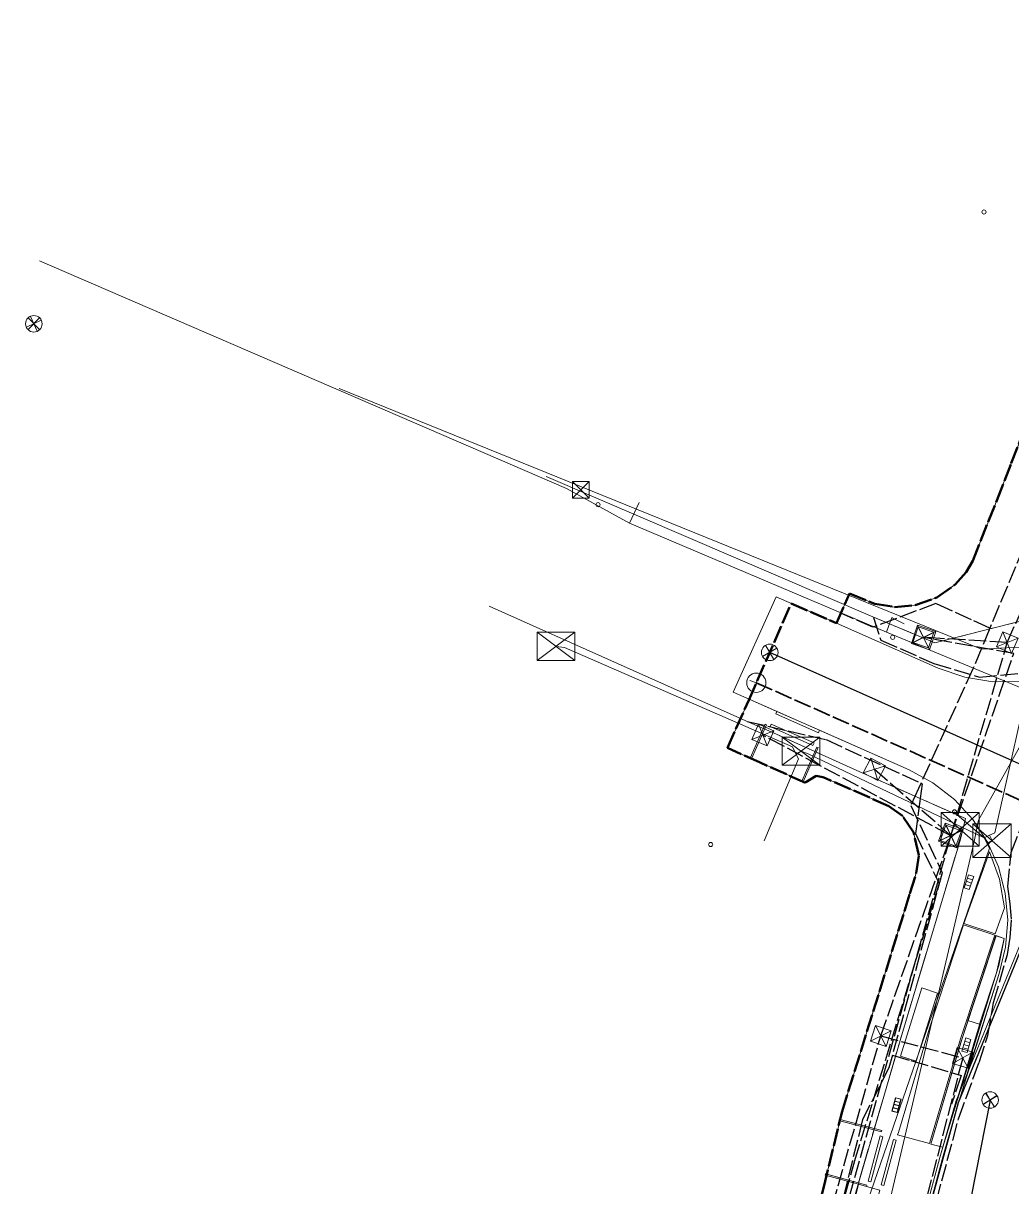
# Model space of a CAD drawing. Header units: metres. Extents: x 105014 to 106600, y 111320 to 118425.
# Drawn here: x 105636.7 to 105708.5, y 114065 to 114149.4 of the extents above; entities that cross this region are included whole.
import ezdxf

# ---------------------------------------------------------------- set-up
doc = ezdxf.new("R2010")
doc.units = ezdxf.units.M
doc.linetypes.add('DASHDOT', pattern=[3.556, 2.54, -0.508, 0, -0.508])
doc.linetypes.add('DASHED', pattern=[1.524, 1.27, -0.254])
for name, color, linetype, lineweight in [('00-BASE-LIMITE', 7, 'DASHED', 50), ('00-BASE-UE', 42, 'DASHED', 25), ('10-PAV-BOCACALLE', 9, 'CONTINUOUS', 13), ('10-PAV-CALZADA-MIXTA', 8, 'CONTINUOUS', 30), ('10-PAV-CICLORUTA', 76, 'CONTINUOUS', 18), ('10-PAV-SARDINEL', 252, 'CONTINUOUS', 13), ('20-EP-ZONA-DURA', 253, 'CONTINUOUS', 13), ('20-EP-ZONA-VERDE', 84, 'CONTINUOUS', 13), ('30-RED-ENEL-NODOS', 11, 'CONTINUOUS', 13), ('30-RED-ENEL-PROY', 1, 'DASHED', 25), ('30-RED-ETB-CAMARA', 151, 'CONTINUOUS', 13), ('30-RED-ETB-EXIST', 145, 'CONTINUOUS', 13), ('30-RED-MOVISTAR-CAMARA', 141, 'CONTINUOUS', 13), ('30-RED-MOVISTAR-PROY', 4, 'DASHED', 25), ('30-RED-VANTI-EXIST', 52, 'CONTINUOUS', 13), ('30-RED-VANTI-PROY', 2, 'DASHED', 25), ('30-RED-VANTI-RETIRO', 8, 'DASHDOT', 13), ('35-RH-ACUE-MENOR-EXIST', 151, 'CONTINUOUS', 13), ('35-RH-ACUE-MENOR-PROY', 5, 'DASHED', 25), ('35-RH-PLUV-COLECTOR', 96, 'CONTINUOUS', 30), ('35-RH-PLUV-NODOS', 94, 'CONTINUOUS', 13), ('35-RH-PLUV-RETIRO', 8, 'DASHDOT', 13), ('35-RH-SUDS-ZONAS', 92, 'CONTINUOUS', 20), ('36-RH-SAN-COLECTOR-PROY', 6, 'DASHED', 35), ('36-RH-SAN-POZOS', 216, 'CONTINUOUS', 13)]:
    doc.layers.add(name, color=color, linetype=linetype, lineweight=lineweight)

# ---------------------------------------------------------------- blocks, each defined once
blk = doc.blocks.new('CAM_ETB_T_14')
for p, q in [((-1.39, -1.22), (1.39, 1.22)), ((-1.39, 1.22), (1.39, -1.22))]:
    blk.add_line(p, q)
blk.add_lwpolyline([(-1.39, -1.22), (1.39, -1.22), (1.39, 1.22), (-1.39, 1.22)], close=True)
blk = doc.blocks.new('CAM_ETB_T_13A')
for p, q in [((-1.375, -1.025), (1.375, 1.025)), ((-1.375, 1.025), (1.375, -1.025))]:
    blk.add_line(p, q)
blk.add_lwpolyline([(-1.375, -1.025), (1.375, -1.025), (1.375, 1.025), (-1.375, 1.025)], close=True)
blk = doc.blocks.new('CAM_ETB_T_13')
for p, q in [((-1.375, -1.025), (1.375, 1.025)), ((-1.375, 1.025), (1.375, -1.025))]:
    blk.add_line(p, q)
blk.add_lwpolyline([(-1.375, -1.025), (1.375, -1.025), (1.375, 1.025), (-1.375, 1.025)], close=True)
blk = doc.blocks.new('POSTE')
blk.add_circle((0, 0), 0.15)
blk = doc.blocks.new('CAJA_ENEL')
for p, q in [((-0.6, -0.6), (0.6, 0.6)), ((-0.6, 0.6), (0.6, -0.6))]:
    blk.add_line(p, q)
blk.add_lwpolyline([(-0.6, -0.6), (0.6, -0.6), (0.6, 0.6), (-0.6, 0.6)], close=True)
blk = doc.blocks.new('CAM_MOV_CS_276')
for p, q in [((-0.7, -0.7), (0.7, 0.7)), ((-0.7, 0.7), (0.7, -0.7))]:
    blk.add_line(p, q)
blk.add_lwpolyline([(-0.7, -0.7), (0.7, -0.7), (0.7, 0.7), (-0.7, 0.7)], close=True)
blk = doc.blocks.new('POZO_SAN')
for p, q in [((-0.5, 0), (0.5, 0)), ((0, -0.5), (0, 0.5))]:
    blk.add_line(p, q)
blk.add_circle((0, 0), 0.7)
blk = doc.blocks.new('POZO_PLUV')
for p, q in [((-0.42, -0.42), (0.42, 0.42)), ((-0.42, 0.42), (0.42, -0.42))]:
    blk.add_line(p, q)
blk.add_circle((0, 0), 0.6)
blk = doc.blocks.new('SUMIDERO')
for p, q in [((-0.25, -0.2), (-0.25, 0.2)), ((0, -0.2), (0, 0.2)), ((0.25, -0.2), (0.25, 0.2))]:
    blk.add_line(p, q)
blk.add_lwpolyline([(-0.5, -0.2), (0.5, -0.2), (0.5, 0.2), (-0.5, 0.2)], close=True)

msp = doc.modelspace()

# ---------------------------------------------------------------- linework, layer by layer
at = {"layer": '00-BASE-LIMITE'}
msp.add_lwpolyline([(105694.2615, 114062.7199), (105694.8063, 114064.9613), (105696.1307, 114070.4113), (105701.0637, 114086.2525), (105701.5231, 114087.7253), (105701.7221, 114089.0295), (105701.3117, 114090.7149), (105700.5149, 114091.8937), (105699.5395, 114092.5997), (105694.9311, 114094.6153), (105694.7477, 114094.6955), (105694.2417, 114094.7951), (105693.5069, 114094.3443), (105693.4799, 114094.2885), (105690.1957, 114095.7523), (105687.8027, 114096.8191), (105689.3683, 114100.2969), (105692.4375, 114107.3181), (105695.7255, 114105.8679), (105696.6819, 114108.0365), (105698.5089, 114107.2815), (105699.9375, 114107.0487), (105701.4401, 114107.1903), (105703.0161, 114107.7391), (105704.3541, 114108.6877), (105705.1553, 114109.5907), (105705.6291, 114110.4115), (105707.3707, 114114.7905), (105708.4277, 114117.4835), (105709.5997, 114120.4779)], dxfattribs=at)
at = {"layer": '00-BASE-UE'}
msp.add_lwpolyline([(105694.2615, 114062.7199), (105694.8063, 114064.9613), (105696.1307, 114070.4113), (105701.0637, 114086.2525), (105701.5231, 114087.7253), (105701.7221, 114089.0295), (105701.3117, 114090.7149), (105700.5149, 114091.8937), (105699.5395, 114092.5997), (105694.9311, 114094.6153), (105694.7477, 114094.6955), (105694.2417, 114094.7951), (105693.5069, 114094.3443), (105693.4799, 114094.2885), (105690.1957, 114095.7523), (105687.8027, 114096.8191), (105689.3683, 114100.2969), (105692.4375, 114107.3181), (105695.7255, 114105.8679), (105696.6819, 114108.0365), (105698.5089, 114107.2815), (105699.9375, 114107.0487), (105701.4401, 114107.1903), (105703.0161, 114107.7391), (105704.3541, 114108.6877), (105705.1553, 114109.5907), (105705.6291, 114110.4115), (105707.3707, 114114.7905), (105708.4277, 114117.4835), (105709.5997, 114120.4779)], dxfattribs=at)
at = {"layer": '10-PAV-BOCACALLE'}
msp.add_lwpolyline([(105724.871, 114120.5646), (105704.5937, 114071.0725), (105707.5419, 114080.4327), (105708.0135, 114082.3456), (105708.1658, 114084.3099), (105707.9946, 114086.2727), (105707.5045, 114088.1809), (105706.7088, 114089.9833), (105705.6289, 114091.6312), (105704.2939, 114093.0801), (105702.7398, 114094.2911), (105701.0085, 114095.2315), (105689.3935, 114100.3543), (105688.2282, 114100.8679), (105688.2282, 114100.8679), (105691.3407, 114107.8023), (105695.7255, 114105.868), (105703.1041, 114102.6137), (105705.0528, 114101.9474), (105707.0867, 114101.6241), (105709.1459, 114101.6533)], dxfattribs=at)
at = {"layer": '10-PAV-CALZADA-MIXTA'}
msp.add_lwpolyline([(105701.9994, 114061.6087), (105704.5937, 114071.0725), (105724.871, 114120.5646)], dxfattribs=at)
at = {"layer": '10-PAV-CICLORUTA'}
for points in [[(105707.9263, 114085.2181), (105707.2567, 114083.3119), (105704.9811, 114084.0749), (105706.8447, 114089.2723), (105707.5672, 114087.2936), (105707.9263, 114085.2181)], [(105707.2241, 114083.2175), (105704.7418, 114075.6888), (105702.4879, 114068.0885), (105700.1733, 114068.7169), (105700.2257, 114068.9101), (105702.4747, 114076.4804), (105704.9483, 114083.9803), (105707.2241, 114083.2175)]]:
    msp.add_lwpolyline(points, close=True, dxfattribs=at)
at = {"layer": '10-PAV-SARDINEL'}
for points in [[(105702.5111, 114064.3738), (105702.8747, 114065.7289), (105703.2457, 114067.082), (105703.6238, 114068.433), (105704.0092, 114069.7821), (105704.4017, 114071.1285), (105704.4058, 114071.1409), (105704.4086, 114071.1483), (105724.6859, 114120.6404)], [(105724.871, 114120.5646), (105704.5937, 114071.0725), (105704.2014, 114069.7266), (105703.8162, 114068.3786), (105703.4384, 114067.0286), (105703.0677, 114065.6765), (105702.7043, 114064.3225)]]:
    msp.add_lwpolyline(points, dxfattribs=at)
at = {"layer": '20-EP-ZONA-DURA'}
for points in [[(105709.1459, 114101.6533), (105707.0867, 114101.6241), (105705.0528, 114101.9474), (105703.1041, 114102.6137), (105695.7255, 114105.8679), (105696.6819, 114108.0365), (105698.5089, 114107.2815), (105699.9375, 114107.0487), (105701.4401, 114107.1903), (105703.0161, 114107.7391), (105704.3541, 114108.6877), (105705.1553, 114109.5907), (105705.6291, 114110.4115), (105707.3707, 114114.7905), (105708.4277, 114117.4835), (105709.5997, 114120.4779)], [(105698.8797, 114064.7161), (105697.9147, 114064.9785), (105697.9407, 114065.0747), (105695.0262, 114065.8662), (105696.1307, 114070.4113), (105701.0637, 114086.2525), (105701.5231, 114087.7253), (105701.7221, 114089.0295), (105701.3117, 114090.7149), (105700.5149, 114091.8937), (105699.5395, 114092.5997), (105694.9311, 114094.6153), (105694.7477, 114094.6955), (105694.2417, 114094.7951), (105693.5069, 114094.3443), (105693.4799, 114094.2885), (105693.2973, 114094.3699), (105694.3869, 114096.8401), (105694.2953, 114096.8805), (105693.2059, 114094.4107), (105690.1957, 114095.7523), (105689.5523, 114096.0391), (105690.6355, 114098.4947), (105690.5439, 114098.5351), (105689.4612, 114096.0798), (105687.8027, 114096.8191), (105689.3683, 114100.2969), (105689.3934, 114100.3543), (105691.3943, 114099.4715), (105691.3135, 114099.2885), (105691.3135, 114099.2885), (105694.4243, 114097.9165), (105694.5051, 114098.0995), (105701.0085, 114095.2315), (105702.7398, 114094.2911), (105704.2939, 114093.0801), (105705.6289, 114091.6312), (105706.7088, 114089.9833), (105707.5045, 114088.1809), (105707.9946, 114086.2727), (105708.1658, 114084.3099), (105708.0135, 114082.3456), (105707.5419, 114080.4327), (105705.1789, 114073.0285), (105704.5663, 114071.5332), (105706.2432, 114077.1162), (105706.307, 114077.3155), (105706.3117, 114077.3149), (105707.1798, 114079.98), (105707.3523, 114080.4963), (105707.4958, 114080.9541), (105707.5095, 114080.9921), (105707.5167, 114081.0278), (105707.8823, 114082.8502), (105707.9105, 114082.9907), (105707.3115, 114083.1919), (105707.1147, 114082.5929), (105704.7442, 114075.3603), (105702.5845, 114068.0621), (105703.4529, 114067.8263), (105703.2457, 114067.082), (105702.8747, 114065.7289), (105702.5111, 114064.3738)], [(105694.2615, 114062.7199), (105694.8063, 114064.9613), (105695.0026, 114065.7691), (105697.3356, 114065.136), (105697.2867, 114064.9426)]]:
    msp.add_lwpolyline(points, dxfattribs=at)
for points in [[(105690.9907, 114098.5567), (105690.9099, 114098.3735), (105694.0209, 114097.0015), (105694.1015, 114097.1845), (105690.9907, 114098.5567)], [(105704.9811, 114084.0749), (105707.2567, 114083.3119), (105707.9263, 114085.2181), (105707.5672, 114087.2936), (105706.8447, 114089.2723), (105704.9811, 114084.0749)], [(105707.2241, 114083.2175), (105704.9483, 114083.9803), (105702.4747, 114076.4804), (105700.2257, 114068.9101), (105700.1733, 114068.7169), (105702.4879, 114068.0885), (105704.7418, 114075.6888), (105707.2241, 114083.2175)], [(105703.0721, 114079.0195), (105701.9385, 114079.4077), (105700.3835, 114074.4457), (105701.5281, 114074.0871), (105703.0721, 114079.0195)], [(105699.0153, 114069.0315), (105696.0017, 114069.8499), (105695.9755, 114069.7535), (105698.9891, 114068.9349), (105699.0153, 114069.0315)], [(105698.2123, 114065.3119), (105699.1035, 114068.5931), (105698.9105, 114068.6455), (105698.0193, 114065.3643), (105698.2123, 114065.3119)], [(105700.0685, 114068.3309), (105699.8755, 114068.3835), (105698.9845, 114065.1023), (105699.1775, 114065.0497), (105700.0685, 114068.3309)]]:
    msp.add_lwpolyline(points, close=True, dxfattribs=at)
at = {"layer": '20-EP-ZONA-VERDE'}
for points in [[(105694.5051, 114098.0995), (105694.4243, 114097.9165), (105691.3135, 114099.2885), (105691.3943, 114099.4715), (105694.5051, 114098.0995)], [(105690.6355, 114098.4947), (105689.5461, 114096.0249), (105689.4547, 114096.0651), (105690.5439, 114098.5351), (105690.6355, 114098.4947)], [(105694.1015, 114097.1845), (105694.0209, 114097.0015), (105690.9099, 114098.3735), (105690.9907, 114098.5567), (105694.1015, 114097.1845)], [(105694.3869, 114096.8401), (105693.2975, 114094.3703), (105693.2059, 114094.4107), (105694.2953, 114096.8805), (105694.3869, 114096.8401)], [(105707.8985, 114082.9913), (105707.3523, 114080.4963), (105703.4529, 114067.8263), (105702.5845, 114068.0621), (105704.8375, 114075.6597), (105707.3189, 114083.1857), (105707.8985, 114082.9913)], [(105703.0721, 114079.0195), (105701.5281, 114074.0871), (105700.3835, 114074.4457), (105701.9385, 114079.4077), (105703.0721, 114079.0195)], [(105699.0153, 114069.0315), (105698.9891, 114068.9349), (105695.9755, 114069.7535), (105696.0017, 114069.8499), (105699.0153, 114069.0315)], [(105699.1035, 114068.5931), (105698.2123, 114065.3119), (105698.0193, 114065.3643), (105698.9105, 114068.6455), (105699.1035, 114068.5931)], [(105700.0685, 114068.3309), (105699.1775, 114065.0497), (105698.9845, 114065.1023), (105699.8755, 114068.3835), (105700.0685, 114068.3309)], [(105697.9407, 114065.0747), (105697.9147, 114064.9785), (105697.3356, 114065.136), (105694.9009, 114065.7967), (105694.9271, 114065.8931), (105697.9407, 114065.0747)], [(105697.9147, 114064.9785), (105698.8797, 114064.7161), (105697.5647, 114059.5105), (105696.0143, 114059.9007), (105697.3356, 114065.136), (105697.9147, 114064.9785)]]:
    msp.add_lwpolyline(points, close=True, dxfattribs=at)
at = {"layer": '30-RED-ENEL-PROY'}
for points in [[(105708.1341, 114104.4711), (105719.2799, 114129.7473)], [(105708.1341, 114104.4711), (105702.0427, 114104.8461)], [(105704.0407, 114090.4467), (105708.1341, 114104.4711)], [(105704.0407, 114090.4467), (105690.3797, 114097.7539)], [(105704.0407, 114090.4467), (105698.4867, 114095.2575)], [(105698.9467, 114075.9073), (105704.0407, 114090.4467)], [(105691.2555, 114048.8969), (105698.9467, 114075.9073)], [(105698.9467, 114075.9073), (105704.8977, 114074.3171)], [(105704.8977, 114074.3171), (105699.0207, 114051.5581)]]:
    msp.add_lwpolyline(points, dxfattribs=at)
at = {"layer": '30-RED-ETB-EXIST'}
for points in [[(105659.604, 114122.91), (105706.275, 114103.988), (105710.426, 114104.206)], [(105675.357, 114104.192), (105675.977, 114104.107), (105692.543, 114096.888), (105692.78, 114096.402), (105693.154, 114096.584)], [(105707.035, 114090.095), (105706.853, 114090.484), (105707.23, 114090.66), (105710.168, 114103.667), (105710.426, 114104.206)], [(105690.468, 114090.075), (105692.963, 114096.027), (105692.78, 114096.402), (105693.154, 114096.584)], [(105693.154, 114096.584), (105693.677, 114096.392), (105704.795, 114091.087), (105704.712, 114090.914)], [(105704.304, 114092.179), (105704.331, 114092.099), (105706.453, 114090.296), (105706.652, 114089.902), (105707.035, 114090.095)], [(105704.712, 114090.914), (105704.795, 114091.087), (105706.453, 114090.296), (105706.853, 114090.484), (105707.035, 114090.095)], [(105694.806, 114054.622), (105694.99, 114055.19), (105706.84, 114089.531), (105706.652, 114089.902), (105707.035, 114090.095)]]:
    msp.add_lwpolyline(points, dxfattribs=at)
at = {"layer": '30-RED-MOVISTAR-PROY'}
for points in [[(105708.601, 114103.6801), (105702.0613, 114104.8333)], [(105704.0453, 114090.4703), (105708.601, 114103.6801)], [(105694.1611, 114055.3562), (105704.0453, 114090.4703)]]:
    msp.add_lwpolyline(points, dxfattribs=at)
at = {"layer": '30-RED-VANTI-EXIST'}
for points in [[(105808.7619, 114266.0568), (105808.1929, 114265.1793), (105801.8391, 114255.3127), (105796.2531, 114246.5773), (105786.7139, 114232.1499), (105779.0649, 114220.5343), (105770.7219, 114208.0213), (105764.3365, 114198.8907), (105756.9585, 114188.1721), (105751.2637, 114180.0267), (105742.1703, 114166.7267), (105733.1385, 114153.5233), (105727.0815, 114143.5359), (105725.3035, 114140.4653), (105720.4425, 114129.0469), (105716.3705, 114119.5965), (105712.6007, 114110.7433), (105710.7163, 114106.4297), (105702.8649, 114104.4589), (105698.3719, 114106.3333)], [(105674.6453, 114116.5223), (105698.3719, 114106.3333)], [(105689.1533, 114098.7915), (105670.4969, 114107.1107)], [(105689.2487, 114098.7493), (105689.1533, 114098.7915)], [(105701.8139, 114093.1496), (105697.2181, 114095.1833), (105691.3655, 114097.8137), (105689.2487, 114098.7493)], [(105691.0663, 114044.2848), (105693.5023, 114051.9723), (105696.3031, 114061.7375), (105700.4707, 114075.9963), (105704.7433, 114090.1995), (105705.1039, 114091.6937), (105701.8139, 114093.1496)]]:
    msp.add_lwpolyline(points, dxfattribs=at)
at = {"layer": '30-RED-VANTI-PROY'}
for points in [[(105698.4073, 114106.2853), (105698.9465, 114104.6383), (105702.8099, 114102.9517), (105706.1235, 114101.9519), (105711.5555, 114102.4985), (105713.9379, 114111.2551), (105718.7573, 114120.9269), (105721.3675, 114125.6207), (105727.4783, 114136.6147), (105733.8689, 114147.3133), (105743.6197, 114163.1341), (105748.4267, 114170.9155), (105758.1159, 114186.6819), (105769.9219, 114205.6555), (105772.5777, 114208.8629), (105779.2267, 114219.8285), (105788.8803, 114232.9359), (105795.1611, 114242.9745), (105796.9715, 114246.1567), (105804.1349, 114257.6573), (105806.8263, 114262.2823), (105809.0164, 114265.9078)], [(105701.8132, 114059.4934), (105704.5923, 114069.9019), (105706.0885, 114073.9757), (105706.7183, 114075.9315), (105707.1359, 114078.3387), (105708.1449, 114081.8263), (105708.3447, 114083.0579), (105708.4359, 114084.3967), (105708.3517, 114085.4983), (105708.1657, 114086.7687), (105708.4247, 114089.2365), (105711.2505, 114096.4293), (105716.5095, 114104.7227), (105718.1411, 114106.1917), (105718.6775, 114107.0527), (105719.4957, 114108.6489), (105720.9743, 114112.3009), (105725.7989, 114121.7371), (105731.0967, 114131.2137), (105736.1523, 114139.7871), (105737.0481, 114141.2373), (105738.9159, 114144.3275), (105743.8149, 114152.2333)], [(105689.2487, 114098.7493), (105694.9703, 114097.4227), (105701.9633, 114094.2167), (105701.8139, 114093.1496)], [(105701.8139, 114093.1496), (105701.4579, 114090.6075), (105703.1793, 114086.9735), (105697.0973, 114067.0161), (105692.2117, 114049.7289), (105691.0663, 114044.2848)]]:
    msp.add_lwpolyline(points, dxfattribs=at)
at = {"layer": '30-RED-VANTI-RETIRO'}
for points in [[(105808.7619, 114266.0568), (105808.1929, 114265.1793), (105801.8391, 114255.3127), (105796.2531, 114246.5773), (105786.7139, 114232.1499), (105779.0649, 114220.5343), (105770.7219, 114208.0213), (105764.3365, 114198.8907), (105756.9585, 114188.1721), (105751.2637, 114180.0267), (105742.1703, 114166.7267), (105733.1385, 114153.5233), (105727.0815, 114143.5359), (105725.3035, 114140.4653), (105720.4425, 114129.0469), (105716.3705, 114119.5965), (105712.6007, 114110.7433), (105710.7163, 114106.4297), (105702.8649, 114104.4589), (105698.3719, 114106.3333)], [(105689.2487, 114098.7493), (105689.1533, 114098.7915)], [(105701.8139, 114093.1496), (105697.2181, 114095.1833), (105691.3655, 114097.8137), (105689.2487, 114098.7493)], [(105691.0663, 114044.2848), (105693.5023, 114051.9723), (105696.3031, 114061.7375), (105700.4707, 114075.9963), (105704.7433, 114090.1995), (105705.1039, 114091.6937), (105701.8139, 114093.1496)]]:
    msp.add_lwpolyline(points, dxfattribs=at)
at = {"layer": '35-RH-ACUE-MENOR-EXIST'}
for points in [[(105637.83, 114132.18), (105676.12, 114115.66), (105680.69, 114113.14)], [(105680.69, 114113.14), (105681.4, 114114.65)], [(105680.69, 114113.14), (105699.37, 114105.22)], [(105699.53, 114105.71), (105699.76, 114106.28), (105699.7672, 114106.2761)], [(105699.7672, 114106.2761), (105700.12, 114106.09), (105700.64, 114105.83)], [(105699.37, 114105.22), (105699.53, 114105.71)], [(105699.37, 114105.22), (105711, 114100.4)], [(105711, 114100.4), (105706.04, 114091.57), (105705.72, 114090.03)], [(105705.72, 114090.03), (105689.68, 114021.68)]]:
    msp.add_lwpolyline(points, dxfattribs=at)
at = {"layer": '35-RH-ACUE-MENOR-PROY'}
for points in [[(105767.9696, 114203.3828), (105709.3165, 114111.3746), (105706.8693, 114105.5121), (105705.6593, 114102.6134), (105701.6909, 114093.8805), (105701.1317, 114092.6499), (105703.4067, 114087.7506), (105701.7949, 114081.8541), (105699.7901, 114074.5208), (105699.5365, 114073.5925), (105697.6256, 114069.8319), (105692.7642, 114050.3171), (105688.3776, 114030.6841), (105688.2963, 114028.283), (105688.25, 114026.9508), (105688.0883, 114022.1359), (105687.2992, 113998.8149), (105683.2927, 113989.9719), (105683.0528, 113989.4385), (105682.7335, 113988.7282)], [(105706.8693, 114105.5121), (105705.5324, 114106.1196), (105702.9386, 114107.2982), (105698.3587, 114105.5802), (105696.0548, 114106.6146)], [(105699.7901, 114074.5208), (105701.14, 114074.1173), (105704.7913, 114073.0322), (105704.0727, 114070.9554)]]:
    msp.add_lwpolyline(points, dxfattribs=at)
at = {"layer": '35-RH-PLUV-COLECTOR'}
for points in [[(105713.9308, 114093.4722), (105690.8806, 114103.7565)], [(105713.9308, 114093.4722), (105690.8806, 114103.7565)], [(105706.8904, 114071.2562), (105700.2699, 114037.6305)], [(105706.8904, 114071.2562), (105700.2699, 114037.6305)]]:
    msp.add_lwpolyline(points, dxfattribs=at)
at = {"layer": '35-RH-PLUV-RETIRO'}
msp.add_lwpolyline([(105712.3501, 114094.1772), (105690.8806, 114103.7565)], dxfattribs=at)
at = {"layer": '35-RH-SUDS-ZONAS'}
msp.add_lwpolyline([(105707.3188, 114083.1856), (105705.2634, 114077.0392), (105706.1232, 114076.7731), (105707.3523, 114080.4963), (105707.5, 114081), (105707.8984, 114082.9913), (105707.3188, 114083.1856)], close=True, dxfattribs=at)
msp.add_lwpolyline([(105707.3188, 114083.1856), (105705.2634, 114077.0392), (105706.1232, 114076.7731), (105707.3523, 114080.4963), (105707.5, 114081), (105707.8984, 114082.9913), (105707.3188, 114083.1856)], close=True, dxfattribs=at)
msp.add_lwpolyline([(105707.3188, 114083.1856), (105705.2634, 114077.0392), (105706.1232, 114076.7731), (105707.3523, 114080.4963), (105707.5, 114081), (105707.8984, 114082.9913), (105707.3188, 114083.1856)], close=True, dxfattribs=at)
msp.add_lwpolyline([(105707.3188, 114083.1856), (105705.2634, 114077.0392), (105706.1232, 114076.7731), (105707.3523, 114080.4963), (105707.5, 114081), (105707.8984, 114082.9913), (105707.3188, 114083.1856)], close=True, dxfattribs=at)
at = {"layer": '36-RH-SAN-COLECTOR-PROY'}
msp.add_lwpolyline([(105689.9057, 114101.5528), (105711.2184, 114092.0761)], dxfattribs=at)

# ---------------------------------------------------------------- block references
at = {"layer": '30-RED-ENEL-NODOS'}
for name, p, rotation in [('POSTE', (105706.443, 114135.7323), 66.7), ('CAJA_ENEL', (105677.1567, 114115.5632), 89.8), ('POSTE', (105678.4091, 114114.4822), 179.8), ('POSTE', (105699.8138, 114104.8546), 90.7), ('CAJA_ENEL', (105702.0427, 114104.846), 340.7), ('CAJA_ENEL', (105708.134, 114104.4711), 66.8), ('CAJA_ENEL', (105690.3796, 114097.7539), 66.7), ('CAJA_ENEL', (105698.4867, 114095.2575), 62.2), ('CAJA_ENEL', (105704.0406, 114090.4467), 339.9), ('POSTE', (105686.5921, 114089.81), 66.7), ('CAJA_ENEL', (105698.9467, 114075.9072), 71.9), ('CAJA_ENEL', (105704.8976, 114074.317), 73.3)]:
    msp.add_blockref(name, p, dxfattribs=dict(at, rotation=rotation))
at = {"layer": '30-RED-ETB-CAMARA'}
for name, p in [('CAM_ETB_T_13', (105675.357, 114104.192)), ('CAM_ETB_T_13A', (105693.154, 114096.584)), ('POSTE', (105704.304, 114092.179)), ('CAM_ETB_T_14', (105704.712, 114090.914)), ('CAM_ETB_T_14', (105707.035, 114090.095))]:
    msp.add_blockref(name, p, dxfattribs=at)
at = {"layer": '30-RED-MOVISTAR-CAMARA'}
for p, rotation in [((105702.0614, 114104.8333), 161.1), ((105702.0614, 114104.8333), 161.1), ((105704.0452, 114090.4703), 160.3), ((105704.0452, 114090.4703), 160.3)]:
    msp.add_blockref('CAM_MOV_CS_276', p, dxfattribs=dict(at, rotation=rotation))
at = {"layer": '35-RH-PLUV-NODOS'}
for name, p, rotation in [('POZO_PLUV', (105637.423, 114127.616), 250), ('POZO_PLUV', (105690.8806, 114103.7565), 255), ('POZO_PLUV', (105690.8806, 114103.7565), 255), ('SUMIDERO', (105705.3476, 114087.0751), 251.3), ('SUMIDERO', (105705.1687, 114075.2321), 254.1), ('SUMIDERO', (105705.1687, 114075.2321), 254.1), ('SUMIDERO', (105705.1687, 114075.2321), 254.1), ('POZO_PLUV', (105706.8904, 114071.2562), 255), ('POZO_PLUV', (105706.8904, 114071.2562), 255), ('POZO_PLUV', (105706.8904, 114071.2562), 168.2), ('POZO_PLUV', (105706.8904, 114071.2562), 168.2), ('POZO_PLUV', (105706.8904, 114071.2562), 168.2), ('POZO_PLUV', (105706.8904, 114071.2562), 168.2), ('SUMIDERO', (105700.0809, 114070.8853), 254.7), ('SUMIDERO', (105700.0809, 114070.8853), 254.7), ('SUMIDERO', (105700.1035, 114070.8885), 253.9)]:
    msp.add_blockref(name, p, dxfattribs=dict(at, rotation=rotation))
msp.add_blockref('POZO_PLUV', (105637.423, 114127.616), dxfattribs=at)
at = {"layer": '36-RH-SAN-POZOS', "rotation": 250}
msp.add_blockref('POZO_SAN', (105689.9057, 114101.5528), dxfattribs=at)

doc.saveas('drawing.dxf')
